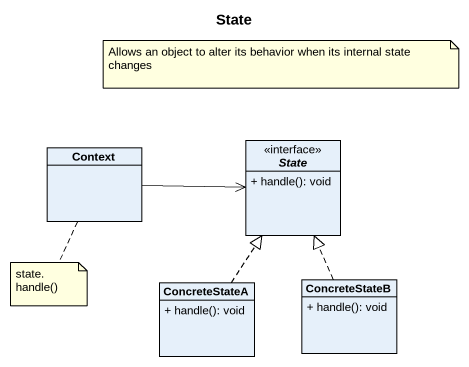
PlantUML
@startuml
title State
hide circle
hide empty members
skinparam classAttributeIconSize 0
interface "State" as State_ <<interface>> {
  + handle(): void
}
class Context
class ConcreteStateA {
  + handle(): void
}
class ConcreteStateB {
  + handle(): void
}
Context -right-> State_
ConcreteStateA .up.|> State_
ConcreteStateB .up.|> State_
note as N1
  Allows an object to alter its behavior when its internal state changes
end note
note bottom of Context : state.handle()
@enduml
